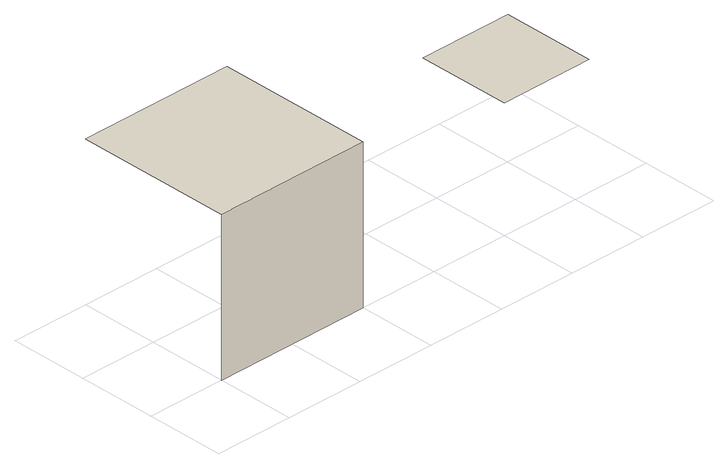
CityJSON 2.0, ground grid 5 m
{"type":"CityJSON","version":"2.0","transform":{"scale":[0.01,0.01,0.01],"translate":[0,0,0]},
"CityObjects":{
"building1":{"type":"Building","attributes":{"name":"Building One"},"geometry":[{"type":"MultiSurface","lod":"2","boundaries":[[[0,1,2,3]],[[4,0,3,5]]]}]},
"building2":{"type":"Building","attributes":{"name":"Building Two"},"geometry":[{"type":"MultiSurface","lod":"2","boundaries":[[[6,7,8,9]]]}]}
},
"vertices":[
[1000,0,1000],[1000,1000,1000],[0,1000,1000],[0,0,1000],[1000,0,0],[0,0,0],
[2600,0,800],[2600,600,800],[2000,600,800],[2000,0,800]
]}
